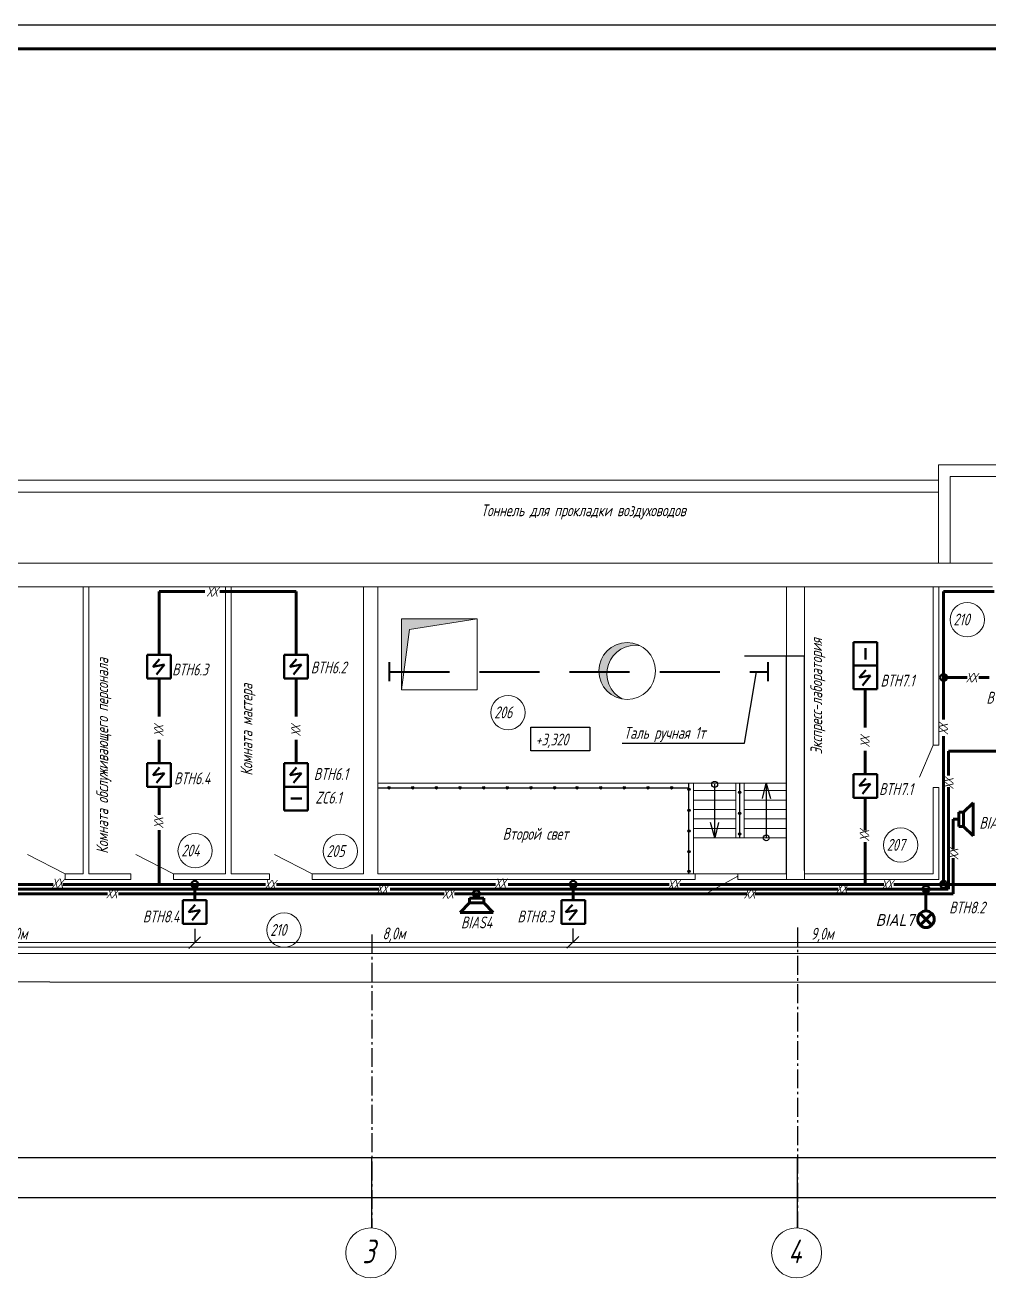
# Model space of a CAD drawing. Header units: millimetres. Extents: x 1866 to 7967, y 1263 to 3609.
# Drawn here: x 3085.3 to 3289.1, y 1597.1 to 1861.9 of the extents above; entities that cross this region are included whole.
import ezdxf

# ---------------------------------------------------------------- set-up
doc = ezdxf.new("R2010")
doc.units = ezdxf.units.MM
doc.linetypes.add('DASHED', pattern=[19.05, 12.7, -6.35])
doc.linetypes.add('GOST2.303 6', pattern=[12, 8, -1.5, 1, -1.5])
for name, color, linetype, lineweight in [('Датчики (Вновь)', 2, 'Continuous', 50), ('ЗАГОЛОВКИ', 182, 'Continuous', 40), ('линия связи', 3, 'Continuous', 60), ('Линия связи (Вновь)', 3, 'Continuous', 60), ('монорельс', 96, 'DASHED', 40), ('Рамка толстая', 7, 'Continuous', 60), ('Рамка тонкая', 5, 'Continuous', 25), ('СОУЭ', 160, 'Continuous', 60), ('Текст', 2, 'Continuous', 20), ('ТОНКИЕ', 150, 'Continuous', 9), ('тонкий', 204, 'Continuous', 20)]:
    doc.layers.add(name, color=color, linetype=linetype, lineweight=lineweight)
doc.layers.add('оси', color=1, linetype='GOST2.303 6')
doc.layers.add('Размеры', color=5, linetype='Continuous')
doc.styles.add('Simplex', font='simplex.shx', dxfattribs={"width": 0.7, "oblique": 15})

# ---------------------------------------------------------------- blocks, each defined once
blk = doc.blocks.new('A$C551E481E')
at = {"layer": 'Рамка толстая'}
blk.add_line((836, 589), (20, 589), dxfattribs=at)
at = {"layer": 'Рамка тонкая'}
blk.add_line((841, 594), (0, 594), dxfattribs=at)
blk = doc.blocks.new('A$C16DF54B3')
at = {"layer": 'СОУЭ'}
for p, q in [((0.51, 2.99), (2.99, 0.51)), ((0.51, 0.51), (2.99, 2.99))]:
    blk.add_line(p, q, dxfattribs=at)
blk.add_circle((1.75, 1.75), 1.75, dxfattribs=at)
blk = doc.blocks.new('A$C1E84259F')
at = {"layer": 'СОУЭ'}
for p, q in [((0, 3), (7, 3)), ((2, 1), (0, 3)), ((5, 1), (7, 3)), ((2, 1), (2, 0)), ((5, 1), (2, 1)), ((5, 0), (5, 1)), ((2, 0), (5, 0))]:
    blk.add_line(p, q, dxfattribs=at)
blk = doc.blocks.new('_Oblique')
at = {"color": 0, "linetype": 'ByBlock', "lineweight": -2}
blk.add_line((-0.5, -0.5), (0.5, 0.5), dxfattribs=at)

msp = doc.modelspace()

# ---------------------------------------------------------------- hatches: boundary and pattern name
at = {"layer": 'Размеры'}
h = msp.add_hatch(color=255, dxfattribs=at)
h.paths.add_polyline_path([(3162.283, 1700.932), (3162.283, 1700.432, 1)])
h.paths.add_polyline_path([(3162.283, 1700.432), (3162.283, 1700.682), (3162.283, 1700.932, 1)])
h = msp.add_hatch(color=255, dxfattribs=at)
h.paths.add_polyline_path([(3167.283, 1700.932), (3167.283, 1700.432, 1)])
h.paths.add_polyline_path([(3167.283, 1700.432), (3167.283, 1700.682), (3167.283, 1700.932, 1)])
h = msp.add_hatch(color=255, dxfattribs=at)
h.paths.add_polyline_path([(3172.276, 1700.932), (3172.276, 1700.432, 1)])
h.paths.add_polyline_path([(3172.276, 1700.432), (3172.276, 1700.682), (3172.276, 1700.932, 1)])
h = msp.add_hatch(color=255, dxfattribs=at)
h.paths.add_polyline_path([(3177.276, 1700.932), (3177.276, 1700.432, 1)])
h.paths.add_polyline_path([(3177.276, 1700.432), (3177.276, 1700.682), (3177.276, 1700.932, 1)])
h = msp.add_hatch(color=255, dxfattribs=at)
h.paths.add_polyline_path([(3182.276, 1700.932), (3182.276, 1700.432, 1)])
h.paths.add_polyline_path([(3182.276, 1700.432), (3182.276, 1700.682), (3182.276, 1700.932, 1)])
h = msp.add_hatch(color=255, dxfattribs=at)
h.paths.add_polyline_path([(3187.269, 1700.932), (3187.269, 1700.432, 1)])
h.paths.add_polyline_path([(3187.269, 1700.432), (3187.269, 1700.682), (3187.269, 1700.932, 1)])
h = msp.add_hatch(color=255, dxfattribs=at)
h.paths.add_polyline_path([(3192.269, 1700.932), (3192.269, 1700.432, 1)])
h.paths.add_polyline_path([(3192.269, 1700.432), (3192.269, 1700.682), (3192.269, 1700.932, 1)])
h = msp.add_hatch(color=255, dxfattribs=at)
h.paths.add_polyline_path([(3197.261, 1700.932), (3197.261, 1700.432, 1)])
h.paths.add_polyline_path([(3197.261, 1700.432), (3197.261, 1700.682), (3197.261, 1700.932, 1)])
h = msp.add_hatch(color=255, dxfattribs=at)
h.paths.add_polyline_path([(3202.011, 1700.932), (3202.011, 1700.432, 1)])
h.paths.add_polyline_path([(3202.011, 1700.432), (3202.011, 1700.682), (3202.011, 1700.932, 1)])
h = msp.add_hatch(color=255, dxfattribs=at)
h.paths.add_polyline_path([(3207.011, 1700.932), (3207.011, 1700.432, 1)])
h.paths.add_polyline_path([(3207.011, 1700.432), (3207.011, 1700.682), (3207.011, 1700.932, 1)])
h = msp.add_hatch(color=255, dxfattribs=at)
h.paths.add_polyline_path([(3212.004, 1700.932), (3212.004, 1700.432, 1)])
h.paths.add_polyline_path([(3212.004, 1700.432), (3212.004, 1700.682), (3212.004, 1700.932, 1)])
h = msp.add_hatch(color=255, dxfattribs=at)
h.paths.add_polyline_path([(3217.004, 1700.932), (3217.004, 1700.432, 1)])
h.paths.add_polyline_path([(3217.004, 1700.432), (3217.004, 1700.682), (3217.004, 1700.932, 1)])
h = msp.add_hatch(color=255, dxfattribs=at)
h.paths.add_polyline_path([(3221.997, 1700.932), (3221.997, 1700.432, 1)])
h.paths.add_polyline_path([(3221.997, 1700.432), (3221.997, 1700.682), (3221.997, 1700.932, 1)])
h = msp.add_hatch(color=255, dxfattribs=at)
h.paths.add_polyline_path([(3225.661, 1700.582), (3225.661, 1700.082, 1)])
h.paths.add_polyline_path([(3225.661, 1700.082), (3225.661, 1700.332), (3225.661, 1700.582, 1)])
h = msp.add_hatch(color=255, dxfattribs=at)
h.paths.add_polyline_path([(3236.393, 1699.951), (3236.393, 1699.451, 1)])
h.paths.add_polyline_path([(3236.393, 1699.451), (3236.393, 1699.701), (3236.393, 1699.951, 1)])
h = msp.add_hatch(color=255, dxfattribs=at)
h.paths.add_polyline_path([(3225.661, 1696.194), (3225.661, 1695.694, 1)])
h.paths.add_polyline_path([(3225.661, 1695.694), (3225.661, 1695.944), (3225.661, 1696.194, 1)])
h = msp.add_hatch(color=255, dxfattribs=at)
h.paths.add_polyline_path([(3236.393, 1695.563), (3236.393, 1695.063, 1)])
h.paths.add_polyline_path([(3236.393, 1695.063), (3236.393, 1695.313), (3236.393, 1695.563, 1)])
h = msp.add_hatch(color=255, dxfattribs=at)
h.paths.add_polyline_path([(3225.661, 1691.806), (3225.661, 1691.306, 1)])
h.paths.add_polyline_path([(3225.661, 1691.306), (3225.661, 1691.556), (3225.661, 1691.806, 1)])
h = msp.add_hatch(color=255, dxfattribs=at)
h.paths.add_polyline_path([(3236.393, 1691.175), (3236.393, 1690.675, 1)])
h.paths.add_polyline_path([(3236.393, 1690.675), (3236.393, 1690.925), (3236.393, 1691.175, 1)])
h = msp.add_hatch(color=255, dxfattribs=at)
h.paths.add_polyline_path([(3225.661, 1687.418), (3225.661, 1686.918, 1)])
h.paths.add_polyline_path([(3225.661, 1686.918), (3225.661, 1687.168), (3225.661, 1687.418, 1)])
h = msp.add_hatch(color=255, dxfattribs=at)
h.paths.add_polyline_path([(3225.661, 1683.309), (3225.661, 1682.809, 1)])
h.paths.add_polyline_path([(3225.661, 1682.809), (3225.661, 1683.059), (3225.661, 1683.309, 1)])
at = {"layer": 'тонкий'}
for points in [[(3180.906, 1736.382), (3164.906, 1736.382), (3164.906, 1721.382), (3166.592, 1734.171)], [(3215.369, 1730.708, 0.5624265), (3206.606, 1725.382, 0.3634531), (3211.554, 1719.475, -0.859274)]]:
    msp.add_hatch(color=255, dxfattribs=at).paths.add_polyline_path(points)

# ---------------------------------------------------------------- linework, layer by layer
for p, q in [((3201.111, 1670.933), (3201.111, 1668.018)), ((3121.206, 1670.876), (3121.206, 1667.961))]:
    msp.add_line(p, q)
at = {"color": 6, "lineweight": 50}
for centre in [(3279.506, 1724.004), (3121.206, 1680.282), (3180.732, 1678.282), (3201.206, 1680.282), (3275.774, 1679.282), (3279.506, 1680.282)]:
    msp.add_circle(centre, 0.72, dxfattribs=at)
at = {"layer": 'Датчики (Вновь)', "color": 2}
for p, q in [((3260.431, 1731.502), (3260.431, 1726.502)), ((3111.152, 1723.811), (3111.152, 1728.811)), ((3116.152, 1728.811), (3111.152, 1728.811)), ((3113.77, 1727.86), (3112.347, 1726.279)), ((3112.347, 1726.279), (3114.798, 1726.714)), ((3114.798, 1726.714), (3113.098, 1724.62)), ((3116.152, 1728.811), (3116.152, 1723.811)), ((3140.125, 1723.811), (3140.125, 1728.811)), ((3145.125, 1728.811), (3140.125, 1728.811)), ((3142.744, 1727.86), (3141.32, 1726.279)), ((3141.32, 1726.279), (3143.771, 1726.714)), ((3143.771, 1726.714), (3142.071, 1724.62)), ((3145.125, 1728.811), (3145.125, 1723.811)), ((3260.431, 1721.502), (3260.431, 1726.502)), ((3265.431, 1726.502), (3260.431, 1726.502)), ((3260.431, 1726.502), (3265.431, 1726.502)), ((3263.05, 1725.551), (3261.626, 1723.97)), ((3261.626, 1723.97), (3264.077, 1724.405)), ((3264.077, 1724.405), (3262.377, 1722.311)), ((3265.431, 1726.502), (3265.431, 1721.502)), ((3116.152, 1723.811), (3111.152, 1723.811)), ((3145.125, 1723.811), (3140.125, 1723.811)), ((3265.431, 1721.502), (3260.431, 1721.502)), ((3111.152, 1705.91), (3116.152, 1705.91)), ((3111.152, 1700.91), (3111.152, 1705.91)), ((3116.152, 1705.91), (3116.152, 1700.91)), ((3140.125, 1705.91), (3145.125, 1705.91)), ((3140.125, 1700.91), (3140.125, 1705.91)), ((3145.125, 1705.91), (3145.125, 1700.91)), ((3113.77, 1704.959), (3112.347, 1703.379)), ((3112.347, 1703.379), (3114.798, 1703.813)), ((3114.798, 1703.813), (3113.098, 1701.719)), ((3142.744, 1704.959), (3141.32, 1703.379)), ((3141.32, 1703.379), (3143.771, 1703.813)), ((3143.771, 1703.813), (3142.071, 1701.719)), ((3260.431, 1703.601), (3265.431, 1703.601)), ((3260.431, 1698.601), (3260.431, 1703.601)), ((3265.431, 1703.601), (3265.431, 1698.601)), ((3116.152, 1700.91), (3111.152, 1700.91)), ((3140.125, 1700.91), (3140.125, 1695.91)), ((3145.125, 1700.91), (3140.125, 1700.91)), ((3263.05, 1702.65), (3261.626, 1701.07)), ((3261.626, 1701.07), (3264.077, 1701.504)), ((3264.077, 1701.504), (3262.377, 1699.411)), ((3265.431, 1698.601), (3260.431, 1698.601)), ((3140.125, 1695.91), (3145.125, 1695.91)), ((3118.706, 1676.92), (3123.706, 1676.92)), ((3118.706, 1671.92), (3118.706, 1676.92)), ((3123.706, 1676.92), (3123.706, 1671.92)), ((3198.706, 1676.92), (3203.706, 1676.92)), ((3198.706, 1671.92), (3198.706, 1676.92)), ((3203.706, 1676.92), (3203.706, 1671.92)), ((3121.325, 1675.969), (3119.901, 1674.389)), ((3119.901, 1674.389), (3122.353, 1674.823)), ((3122.353, 1674.823), (3120.653, 1672.729)), ((3201.028, 1675.969), (3199.605, 1674.389)), ((3199.605, 1674.389), (3202.056, 1674.823)), ((3202.056, 1674.823), (3200.356, 1672.729)), ((3123.706, 1671.92), (3118.706, 1671.92)), ((3203.706, 1671.92), (3198.706, 1671.92))]:
    msp.add_line(p, q, dxfattribs=at)
at = {"layer": 'Датчики (Вновь)', "color": 1}
for p, q in [((3265.431, 1731.502), (3260.431, 1731.502)), ((3260.431, 1731.502), (3260.431, 1726.502)), ((3262.983, 1727.835), (3262.983, 1730.168)), ((3265.431, 1726.502), (3265.431, 1731.502)), ((3260.431, 1726.502), (3265.431, 1726.502)), ((3145.125, 1700.91), (3140.125, 1700.91)), ((3140.125, 1700.91), (3140.125, 1695.91)), ((3145.125, 1695.91), (3145.125, 1700.91)), ((3141.511, 1698.41), (3143.844, 1698.41)), ((3140.125, 1695.91), (3145.125, 1695.91))]:
    msp.add_line(p, q, dxfattribs=at)
at = {"layer": 'линия связи'}
for p, q in [((3113.653, 1742.171), (3113.652, 1728.811)), ((3113.653, 1742.171), (3123.323, 1742.169)), ((3126.543, 1742.168), (3142.628, 1742.163)), ((3142.628, 1742.163), (3142.626, 1728.811)), ((3279.506, 1715.1), (3279.506, 1742.182)), ((3279.506, 1724.004), (3284.458, 1724.003)), ((3286.965, 1724.002), (3289.144, 1724.002)), ((3113.652, 1723.811), (3113.651, 1715.775)), ((3142.625, 1723.811), (3142.625, 1715.775)), ((3262.931, 1721.502), (3262.931, 1713.466)), ((3113.652, 1705.91), (3113.651, 1710.83)), ((3142.625, 1705.91), (3142.625, 1710.83)), ((3279.506, 1680.282), (3279.506, 1711.602)), ((3262.931, 1703.601), (3262.931, 1708.521)), ((3113.652, 1694.979), (3113.652, 1700.91)), ((3262.931, 1691.693), (3262.931, 1698.601)), ((3113.654, 1680.282), (3113.653, 1691.731)), ((3262.931, 1680.282), (3262.931, 1689.166)), ((3065.777, 1680.282), (3091.273, 1680.282)), ((3093.294, 1680.282), (3136.171, 1680.282)), ((3121.206, 1676.92), (3121.206, 1680.282)), ((3138.492, 1680.282), (3184.805, 1680.282)), ((3187.459, 1680.282), (3221.494, 1680.282)), ((3201.206, 1676.92), (3201.206, 1680.282)), ((3223.739, 1680.282), (3266.856, 1680.282)), ((3268.95, 1680.282), (3291.674, 1680.282)), ((3275.774, 1674.66), (3275.774, 1679.282)), ((3180.732, 1677.355), (3180.732, 1678.282))]:
    msp.add_line(p, q, dxfattribs=at)
at = {"layer": 'линия связи', "color": 4}
for p, q in [((3280.503, 1703.307), (3280.502, 1708.415)), ((3280.506, 1708.415), (3298.782, 1708.411)), ((3280.506, 1679.282), (3280.503, 1700.799)), ((3082.241, 1679.282), (3160.095, 1679.282)), ((3162.483, 1679.282), (3257.196, 1679.282)), ((3258.994, 1679.282), (3280.442, 1679.282))]:
    msp.add_line(p, q, dxfattribs=at)
at = {"layer": 'линия связи', "color": 5}
for p, q in [((3281.51, 1687.706), (3281.506, 1694.024)), ((3281.506, 1694.024), (3282.71, 1694.024)), ((3281.515, 1678.282), (3281.511, 1685.815)), ((2984.77, 1678.282), (3102.732, 1678.282)), ((3105.078, 1678.282), (3173.918, 1678.282)), ((3176.125, 1678.282), (3237.916, 1678.282)), ((3239.588, 1678.282), (3281.515, 1678.282))]:
    msp.add_line(p, q, dxfattribs=at)
at = {"layer": 'Линия связи (Вновь)'}
msp.add_line((3279.506, 1742.182), (3290.153, 1742.182), dxfattribs=at)
at = {"layer": 'монорельс', "color": 255}
for p, q in [((3162.33, 1727.216), (3162.33, 1723.216)), ((3242.33, 1727.216), (3242.33, 1723.216)), ((3162.33, 1725.216), (3242.33, 1725.216))]:
    msp.add_line(p, q, dxfattribs=at)
at = {"layer": 'оси', "color": 255, "ltscale": 0.5}
msp.add_line((3248.606, 1671.17), (3248.606, 1607.682), dxfattribs=at)
at = {"layer": 'оси', "ltscale": 0.5}
msp.add_line((3158.606, 1669.678), (3158.606, 1607.682), dxfattribs=at)
at = {"layer": 'Размеры', "color": 255}
for p, q in [((3246.306, 1728.496), (3237.426, 1728.496)), ((3246.306, 1682.489), (3246.306, 1728.508)), ((3250.081, 1728.496), (3246.331, 1728.496)), ((3250.106, 1683.189), (3250.106, 1728.508)), ((3237.406, 1710.131), (3239.933, 1725.216)), ((3192.267, 1713.481), (3204.683, 1713.481)), ((3192.267, 1708.512), (3192.267, 1713.481)), ((3204.683, 1713.481), (3204.683, 1708.512)), ((3204.683, 1708.512), (3192.267, 1708.512)), ((3211.561, 1710.131), (3237.406, 1710.131)), ((3159.906, 1700.682), (3185.706, 1700.682)), ((3185.706, 1700.682), (3225.661, 1700.682)), ((3225.661, 1682.482), (3225.661, 1701.682)), ((3231.107, 1690.101), (3231.107, 1701.426)), ((3236.393, 1690.101), (3236.393, 1701.682)), ((3241.214, 1698.399), (3242.006, 1701.682)), ((3242.006, 1701.682), (3242.006, 1690.101)), ((3242.006, 1701.682), (3242.917, 1698.399)), ((3231.107, 1690.101), (3230.196, 1693.385)), ((3231.899, 1693.385), (3231.107, 1690.101)), ((2918.631, 1622.552), (3158.581, 1622.552)), ((3158.606, 1607.689), (3158.606, 1622.564)), ((3158.606, 1607.689), (3158.606, 1622.564)), ((3158.631, 1622.552), (3248.581, 1622.552)), ((3248.606, 1607.689), (3248.606, 1622.564)), ((3248.606, 1607.689), (3248.606, 1622.564)), ((3248.631, 1622.552), (3308.581, 1622.552)), ((2858.631, 1614.114), (3338.581, 1614.114))]:
    msp.add_line(p, q, dxfattribs=at)
at = {"layer": 'Размеры'}
msp.add_line((2921.206, 1667.961), (3305.106, 1668.04), dxfattribs=at)
at = {"layer": 'Размеры', "color": 255}
for centre, radius in [((3162.283, 1700.682), 0.25), ((3167.283, 1700.682), 0.25), ((3172.276, 1700.682), 0.25), ((3177.276, 1700.682), 0.25), ((3182.276, 1700.682), 0.25), ((3187.269, 1700.682), 0.25), ((3192.269, 1700.682), 0.25), ((3197.261, 1700.682), 0.25), ((3202.011, 1700.682), 0.25), ((3207.011, 1700.682), 0.25), ((3212.004, 1700.682), 0.25), ((3217.004, 1700.682), 0.25), ((3221.997, 1700.682), 0.25), ((3225.661, 1700.332), 0.25), ((3231.107, 1701.426), 0.62), ((3236.393, 1699.701), 0.25), ((3225.661, 1695.944), 0.25), ((3236.393, 1695.313), 0.25), ((3225.661, 1691.556), 0.25), ((3236.393, 1690.925), 0.25), ((3242.006, 1690.101), 0.62), ((3225.661, 1687.168), 0.25), ((3225.661, 1683.059), 0.25)]:
    msp.add_circle(centre, radius, dxfattribs=at)
for points in [[(3246.331, 1728.5), (3246.331, 1728.492), (3246.306, 1728.496)], [(3250.081, 1728.5), (3250.081, 1728.492), (3250.106, 1728.496)], [(3158.581, 1622.556), (3158.581, 1622.547), (3158.606, 1622.552)], [(3158.631, 1622.556), (3158.631, 1622.547), (3158.606, 1622.552)], [(3248.581, 1622.556), (3248.581, 1622.547), (3248.606, 1622.552)], [(3248.631, 1622.556), (3248.631, 1622.547), (3248.606, 1622.552)]]:
    msp.add_solid(points, dxfattribs=at)
at = {"layer": 'ТОНКИЕ', "color": 255}
for centre in [(3284.483, 1736.209), (3187.425, 1716.593), (3270.414, 1688.598), (3121.291, 1687.396), (3151.962, 1687.281), (3140.081, 1670.609)]:
    msp.add_circle(centre, 3.626, dxfattribs=at)
at = {"layer": 'ТОНКИЕ', "color": 255, "ltscale": 0.2}
for centre in [(3158.427, 1602.386), (3248.427, 1602.386)]:
    msp.add_circle(centre, 5.293, dxfattribs=at)
at = {"layer": 'тонкий', "color": 255}
for p, q in [((3278.406, 1768.982), (3338.606, 1768.982)), ((3278.406, 1748.182), (3278.406, 1768.982)), ((3280.906, 1766.482), (3338.606, 1766.482)), ((3280.906, 1748.182), (3280.906, 1766.482)), ((3028.406, 1765.682), (3278.406, 1765.682)), ((3025.906, 1763.182), (3278.406, 1763.182)), ((2968.106, 1748.182), (3159.906, 1748.182)), ((3159.906, 1748.182), (3289.806, 1748.182)), ((2968.106, 1743.182), (3159.906, 1743.182)), ((3097.606, 1743.182), (3097.606, 1682.482)), ((3098.806, 1743.182), (3098.806, 1682.482)), ((3127.706, 1743.182), (3127.706, 1682.482)), ((3128.906, 1743.182), (3128.906, 1682.482)), ((3156.906, 1743.182), (3156.906, 1682.482)), ((3159.906, 1743.182), (3248.356, 1743.182)), ((3159.906, 1743.182), (3159.906, 1682.482)), ((3246.306, 1743.182), (3246.306, 1681.282)), ((3248.356, 1743.182), (3289.806, 1743.182)), ((3250.106, 1743.182), (3250.106, 1681.282)), ((3277.306, 1743.182), (3277.306, 1709.682)), ((3278.506, 1743.182), (3278.506, 1709.682)), ((3164.906, 1736.382), (3164.906, 1721.382)), ((3180.906, 1736.382), (3164.906, 1736.382)), ((3164.906, 1736.382), (3164.906, 1721.382)), ((3180.906, 1736.382), (3164.906, 1736.382)), ((3166.592, 1734.171), (3180.906, 1736.382)), ((3180.906, 1721.382), (3180.906, 1736.382)), ((3180.906, 1721.382), (3180.906, 1736.382)), ((3164.906, 1721.382), (3166.592, 1734.171)), ((3164.906, 1721.382), (3180.906, 1721.382)), ((3164.906, 1721.382), (3180.906, 1721.382)), ((3277.306, 1709.682), (3274.419, 1702.928)), ((3277.306, 1709.682), (3278.506, 1709.682)), ((3246.306, 1701.682), (3159.906, 1701.682)), ((3226.606, 1701.682), (3226.606, 1682.482)), ((3226.607, 1700.101), (3235.607, 1700.101)), ((3235.607, 1701.682), (3235.606, 1690.101)), ((3237.306, 1701.682), (3237.306, 1690.101)), ((3237.306, 1700.101), (3246.306, 1700.101)), ((3277.306, 1700.782), (3277.306, 1682.482)), ((3277.306, 1700.782), (3278.506, 1700.782)), ((3278.506, 1700.782), (3278.506, 1681.282)), ((3226.607, 1698.101), (3235.607, 1698.101)), ((3237.306, 1698.101), (3246.306, 1698.101)), ((3226.607, 1696.101), (3235.607, 1696.101)), ((3237.306, 1696.101), (3246.306, 1696.101)), ((3226.607, 1694.101), (3235.607, 1694.101)), ((3226.607, 1692.101), (3235.607, 1692.101)), ((3237.306, 1694.101), (3246.306, 1694.101)), ((3237.306, 1692.101), (3246.306, 1692.101)), ((3226.607, 1690.101), (3235.607, 1690.101)), ((3235.606, 1690.101), (3246.306, 1690.101)), ((3093.806, 1682.482), (3085.867, 1686.591)), ((3116.706, 1682.482), (3108.767, 1686.591)), ((3146.006, 1682.482), (3138.067, 1686.591)), ((3097.606, 1682.482), (3093.806, 1682.482)), ((3093.806, 1682.482), (3093.806, 1681.282)), ((3107.706, 1682.482), (3098.806, 1682.482)), ((3107.706, 1682.482), (3107.706, 1681.282)), ((3127.706, 1682.482), (3116.706, 1682.482)), ((3116.706, 1682.482), (3116.706, 1681.282)), ((3137.006, 1682.482), (3128.906, 1682.482)), ((3137.006, 1682.482), (3137.006, 1681.282)), ((3156.906, 1682.482), (3146.006, 1682.482)), ((3146.006, 1682.482), (3146.006, 1681.282)), ((3227.006, 1682.482), (3159.906, 1682.482)), ((3227.006, 1682.482), (3227.006, 1681.282)), ((3246.306, 1682.482), (3227.006, 1682.482)), ((3236.006, 1681.982), (3228.961, 1678.17)), ((3236.006, 1682.482), (3236.006, 1681.282)), ((3250.106, 1682.482), (3277.306, 1682.482)), ((3107.706, 1681.282), (3093.806, 1681.282)), ((3137.006, 1681.282), (3116.706, 1681.282)), ((3227.006, 1681.282), (3146.006, 1681.282)), ((3244.606, 1681.282), (3236.006, 1681.282)), ((3244.606, 1681.282), (3250.106, 1681.282)), ((3250.106, 1681.282), (3278.506, 1681.282)), ((2965.406, 1666.982), (3305.106, 1666.982)), ((3090.606, 1665.682), (2965.406, 1665.682)), ((3294.806, 1665.682), (3090.606, 1665.682)), ((2965.406, 1659.682), (3090.606, 1659.682)), ((3090.606, 1659.608), (3294.806, 1659.608))]:
    msp.add_line(p, q, dxfattribs=at)
msp.add_circle((3212.606, 1725.382), 6, dxfattribs=at)
msp.add_arc((3214.317, 1724.801), 6, 79.89534, 242.58178, dxfattribs=at)

# ---------------------------------------------------------------- block references
at = {"layer": 'Датчики (Вновь)'}
for p, rotation in [((3282.71, 1697.524), 270), ((3184.276, 1677.355), 180)]:
    msp.add_blockref('A$C1E84259F', p, dxfattribs=dict(at, rotation=rotation))
at = {"layer": 'Датчики (Вновь)', "xscale": -1}
msp.add_blockref('A$C16DF54B3', (3277.524, 1671.16), dxfattribs=at)
at = {"layer": 'Размеры', "xscale": 2.5, "yscale": 2.5, "zscale": 2.5, "rotation": 180}
for p in [(3121.206, 1667.961), (3201.111, 1668.018)]:
    msp.add_blockref('_Oblique', p, dxfattribs=at)
at = {"layer": 'Рамка толстая'}
msp.add_blockref('A$C551E481E', (2739.324, 1267.897), dxfattribs=at)

# ---------------------------------------------------------------- texts
at = {"layer": 'ЗАГОЛОВКИ', "color": 255, "style": 'Simplex', "oblique": 15, "width": 0.7}
for s, p in [('3', (3156.627, 1600.197)), ('4', (3246.627, 1600.197))]:
    msp.add_text(s, height=5, dxfattribs=at).set_placement(p)
at = {"layer": 'Линия связи (Вновь)', "style": 'Simplex', "oblique": 15, "width": 0.7}
for p in [(3123.748, 1741.092), (3284.286, 1722.957), (3091.056, 1679.524), (3184.664, 1679.524), (3102.529, 1677.323), (3135.947, 1679.206), (3159.647, 1678.29), (3173.594, 1677.264), (3221.225, 1679.206), (3237.341, 1677.279), (3256.787, 1678.432), (3266.415, 1679.206)]:
    msp.add_text('ХХ', height=2, dxfattribs=at).set_placement(p)
for p in [(3114.604, 1711.634), (3143.578, 1711.634), (3280.459, 1711.941), (3263.884, 1709.325), (3281.618, 1700.434), (3114.604, 1692.142), (3263.77, 1689.442), (3282.639, 1685.524)]:
    msp.add_text('ХХ', height=2, rotation=90, dxfattribs=at).set_placement(p)
at = {"layer": 'Размеры', "color": 255, "char_height": 0.025, "attachment_point": 5, "style": 'Simplex'}
for s, insert in [('38000', (3237.479, 1728.515)), ('900000', (3203.606, 1622.571)), ('600000', (3278.606, 1622.571)), ('4800000', (3098.606, 1614.133))]:
    msp.add_mtext(s, dxfattribs=dict(at, insert=insert))
at = {"layer": 'Размеры', "lineweight": 35, "char_height": 2.5, "attachment_point": 5, "style": 'Simplex'}
for s, insert in [('8,0м', (3083.403, 1669.56)), ('8,0м', (3163.308, 1669.617)), ('9,0м', (3253.84, 1669.56))]:
    msp.add_mtext(s, dxfattribs=dict(at, insert=insert))
at = {"layer": 'Текст', "color": 2, "lineweight": -3, "style": 'Simplex', "oblique": 15, "width": 0.7}
for s, p in [('ВТН6.3', (3116.424, 1724.438)), ('ВТН6.2', (3145.734, 1724.873)), ('ВТН7.1', (3266.154, 1722.091)), ('ВТН8.1', (3288.531, 1718.477)), ('ВТН6.4', (3116.832, 1701.432)), ('ВТН6.1', (3146.373, 1702.351)), ('ВТН7.1', (3265.853, 1699.167)), ('ВТН8.2', (3280.669, 1674.123)), ('ВТН8.4', (3110.227, 1672.234)), ('ВТН8.3', (3189.406, 1672.234))]:
    msp.add_text(s, height=2.5, dxfattribs=at).set_placement(p)
at = {"layer": 'Текст', "color": 1, "lineweight": -3, "style": 'Simplex', "oblique": 15, "width": 0.7}
msp.add_text('ZC6.1', height=2.5, dxfattribs=at).set_placement((3146.685, 1697.352))
at = {"layer": 'Текст', "color": 0, "style": 'Simplex', "oblique": 15, "width": 0.7}
for s, p in [('BIАS5', (3287.053, 1692.027)), ('BIАS4', (3177.485, 1670.978))]:
    msp.add_text(s, height=2.5, dxfattribs=at).set_placement(p)
at = {"layer": 'Текст', "insert": (3273.311, 1672.743), "char_height": 2.5, "attachment_point": 6, "style": 'Simplex'}
msp.add_mtext_dynamic_manual_height_columns('{\\W0.9;BIAL7}', width=9.40163, gutter_width=12.5, heights=[0], dxfattribs=at)
at = {"layer": 'ТОНКИЕ', "color": 255, "style": 'Simplex', "oblique": 15, "width": 0.7}
for s, p in [('Тоннель для прокладки воздуховодов', (3181.703, 1758.08)), ('210', (3281.569, 1735)), ('206', (3184.511, 1715.383)), ('Таль ручная 1т', (3211.92, 1711.052)), ('+3,320', (3193.237, 1709.636)), ('Второй свет', (3186.298, 1689.712)), ('207', (3267.5, 1687.388)), ('204', (3118.377, 1686.186)), ('205', (3149.048, 1686.072)), ('210', (3137.167, 1669.399))]:
    msp.add_text(s, height=2.5, dxfattribs=at).set_placement(p)
for s, p in [('Экспресс-лаборатория', (3253.83, 1707.72)), ('Комната обслуживающего персонала', (3102.907, 1686.741)), ('Комната мастера', (3133.383, 1703.251))]:
    msp.add_text(s, height=2.5, rotation=90, dxfattribs=at).set_placement(p)

doc.saveas('drawing.dxf')
